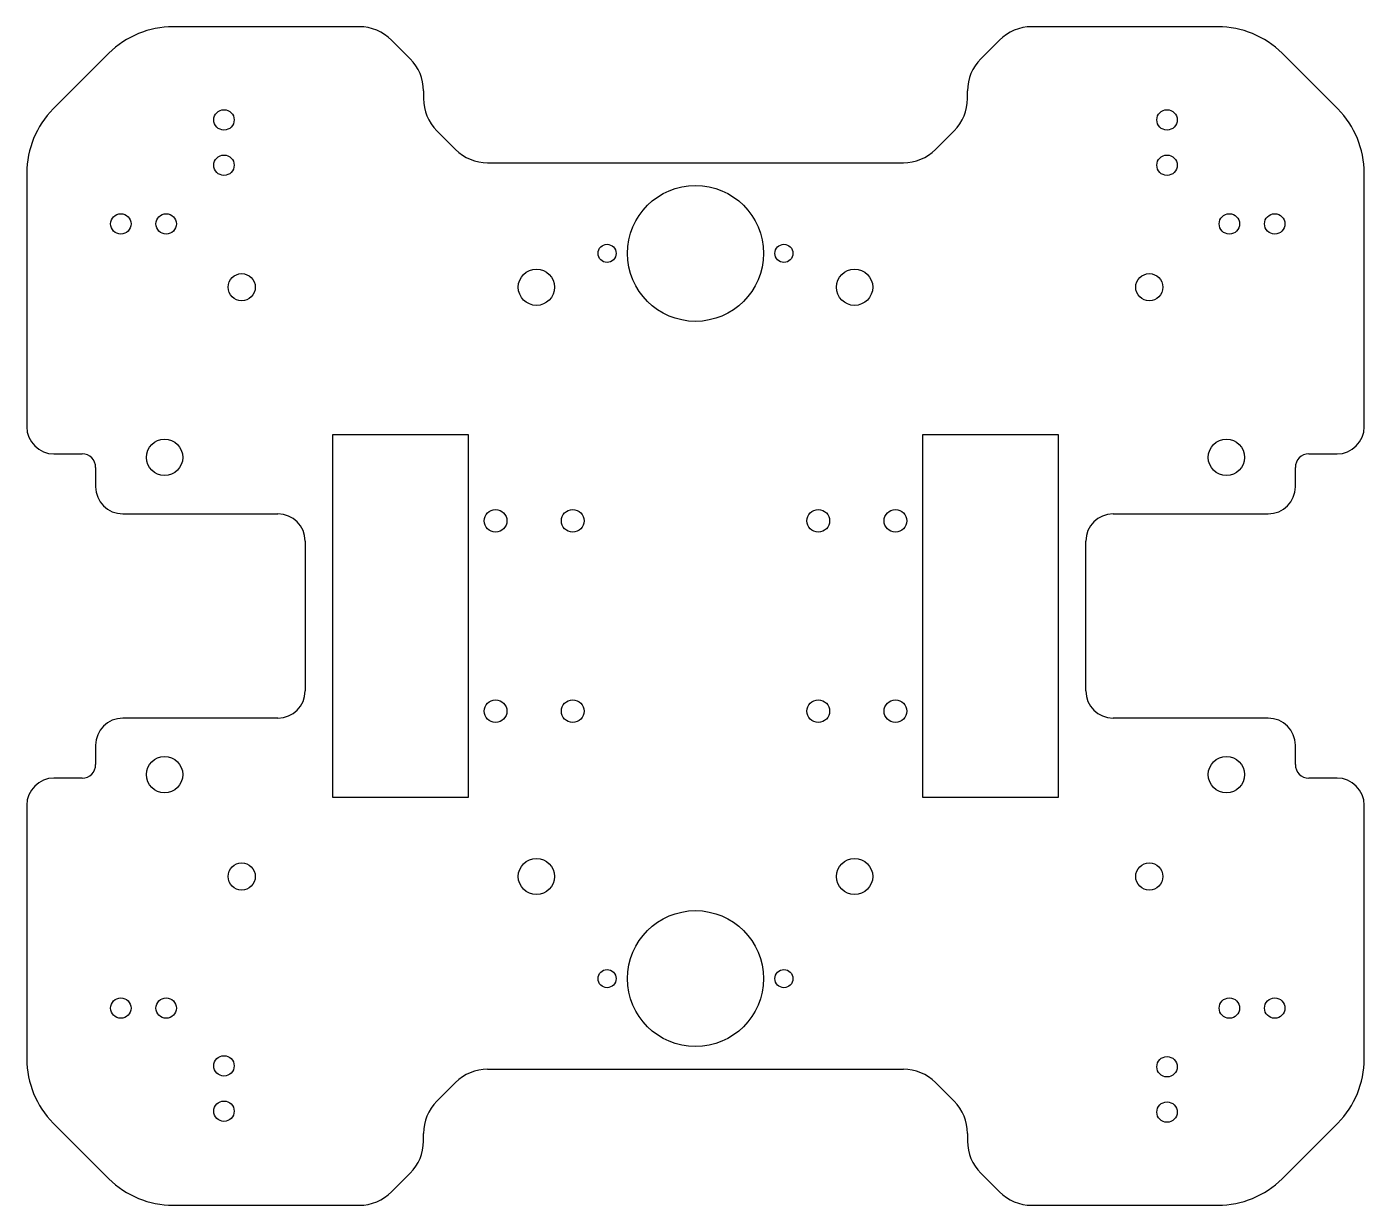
# Model space of a CAD drawing. Header units: millimetres. Extents: x -148 to 148, y -130 to 130.
import ezdxf

# ---------------------------------------------------------------- set-up
doc = ezdxf.new("R2010")
doc.units = ezdxf.units.MM

msp = doc.modelspace()

# ---------------------------------------------------------------- linework, layer by layer
at = {"color": 7, "linetype": 'Continuous', "lineweight": 25}
for p, q in [((-74.14, 130), (-115.22, 130)), ((115.22, 130), (74.14, 130)), ((-62.93, 122.93), (-67.07, 127.07)), ((67.07, 127.07), (62.93, 122.93)), ((-129.36, 124.14), (-141.64, 111.86)), ((141.64, 111.86), (129.36, 124.14)), ((-60, 115.86), (-60, 114.14)), ((60, 114.14), (60, 115.86)), ((-52.93, 102.93), (-57.07, 107.07)), ((57.07, 107.07), (52.93, 102.93)), ((-147.5, 97.72), (-147.5, 41.76)), ((-45.86, 100), (45.86, 100)), ((147.5, 41.76), (147.5, 97.72)), ((-50.09, 40), (-80.09, 40)), ((-80.09, 40), (-80.09, -40)), ((-50.09, -40), (-50.09, 40)), ((80.09, 40), (50.09, 40)), ((50.09, 40), (50.09, -40)), ((80.09, -40), (80.09, 40)), ((-141.5, 35.76), (-135.3, 35.76)), ((135.3, 35.76), (141.5, 35.76)), ((-132.3, 32.76), (-132.3, 28.53)), ((132.3, 28.53), (132.3, 32.76)), ((-126.3, 22.53), (-92.09, 22.53)), ((92.09, 22.53), (126.3, 22.53)), ((-86.09, 16.53), (-86.09, -16.53)), ((86.09, -16.53), (86.09, 16.53)), ((-92.09, -22.53), (-126.3, -22.53)), ((126.3, -22.53), (92.09, -22.53)), ((-132.3, -28.53), (-132.3, -32.76)), ((132.3, -32.76), (132.3, -28.53)), ((-135.3, -35.76), (-141.5, -35.76)), ((141.5, -35.76), (135.3, -35.76)), ((-80.09, -40), (-50.09, -40)), ((50.09, -40), (80.09, -40)), ((-147.5, -41.76), (-147.5, -97.72)), ((147.5, -97.72), (147.5, -41.76)), ((-45.86, -100), (45.86, -100)), ((-57.07, -107.07), (-52.93, -102.93)), ((52.93, -102.93), (57.07, -107.07)), ((-141.64, -111.86), (-129.36, -124.14)), ((129.36, -124.14), (141.64, -111.86)), ((-60, -115.86), (-60, -114.14)), ((60, -114.14), (60, -115.86)), ((-67.07, -127.07), (-62.93, -122.93)), ((62.93, -122.93), (67.07, -127.07)), ((-115.22, -130), (-74.14, -130)), ((74.14, -130), (115.22, -130))]:
    msp.add_line(p, q, dxfattribs=at)
for centre, radius in [((-104, 109.45), 2.25), ((104, 109.45), 2.25), ((-104, 99.45), 2.25), ((104, 99.45), 2.25), ((0, 80), 15), ((-126.75, 86.5), 2.25), ((-116.75, 86.5), 2.25), ((117.75, 86.5), 2.25), ((127.75, 86.5), 2.25), ((-19.5, 80), 2), ((19.5, 80), 2), ((-100.09, 72.53), 3), ((-35.09, 72.53), 4), ((35.09, 72.53), 4), ((100.09, 72.53), 3), ((-117.1, 35), 4), ((117.1, 35), 4), ((-44.09, 21), 2.5), ((-27.09, 21), 2.5), ((27.09, 21), 2.5), ((44.09, 21), 2.5), ((-44.09, -21), 2.5), ((-27.09, -21), 2.5), ((27.09, -21), 2.5), ((44.09, -21), 2.5), ((-117.1, -35), 4), ((117.1, -35), 4), ((-100.09, -57.47), 3), ((-35.09, -57.47), 4), ((35.09, -57.47), 4), ((100.09, -57.47), 3), ((0, -80), 15), ((-19.5, -80), 2), ((19.5, -80), 2), ((-126.75, -86.5), 2.25), ((-116.75, -86.5), 2.25), ((117.75, -86.5), 2.25), ((127.75, -86.5), 2.25), ((-104, -99.25), 2.25), ((104, -99.45), 2.25), ((-104, -109.25), 2.25), ((104, -109.45), 2.25)]:
    msp.add_circle(centre, radius, dxfattribs=at)
for centre, radius, start, end in [((-115.22, 110), 20, 90, 135), ((-74.14, 120), 10, 45, 90), ((74.14, 120), 10, 90, 135), ((115.22, 110), 20, 45, 90), ((-70, 115.86), 10, 0, 45), ((70, 115.86), 10, 135, 180), ((-50, 114.14), 10, 180, 225), ((50, 114.14), 10, 315, 0), ((-127.5, 97.72), 20, 135, 180), ((127.5, 97.72), 20, 0, 45), ((-45.86, 110), 10, 225, 270), ((45.86, 110), 10, 270, 315), ((-141.5, 41.76), 6, 180, 270), ((141.5, 41.76), 6, 270, 0), ((-135.3, 32.76), 3, 0, 90), ((135.3, 32.76), 3, 90, 180), ((-126.3, 28.53), 6, 180, 270), ((126.3, 28.53), 6, 270, 0), ((-92.09, 16.53), 6, 0, 90), ((92.09, 16.53), 6, 90, 180), ((-92.09, -16.53), 6, 270, 0), ((92.09, -16.53), 6, 180, 270), ((-126.3, -28.53), 6, 90, 180), ((126.3, -28.53), 6, 0, 90), ((-135.3, -32.76), 3, 270, 0), ((135.3, -32.76), 3, 180, 270), ((-141.5, -41.76), 6, 90, 180), ((141.5, -41.76), 6, 0, 90), ((-127.5, -97.72), 20, 180, 225), ((-45.86, -110), 10, 90, 135), ((45.86, -110), 10, 45, 90), ((127.5, -97.72), 20, 315, 0), ((-50, -114.14), 10, 135, 180), ((50, -114.14), 10, 0, 45), ((-70, -115.86), 10, 315, 0), ((70, -115.86), 10, 180, 225), ((-115.22, -110), 20, 225, 270), ((115.22, -110), 20, 270, 315), ((-74.14, -120), 10, 270, 315), ((74.14, -120), 10, 225, 270)]:
    msp.add_arc(centre, radius, start, end, dxfattribs=at)

doc.saveas('drawing.dxf')
